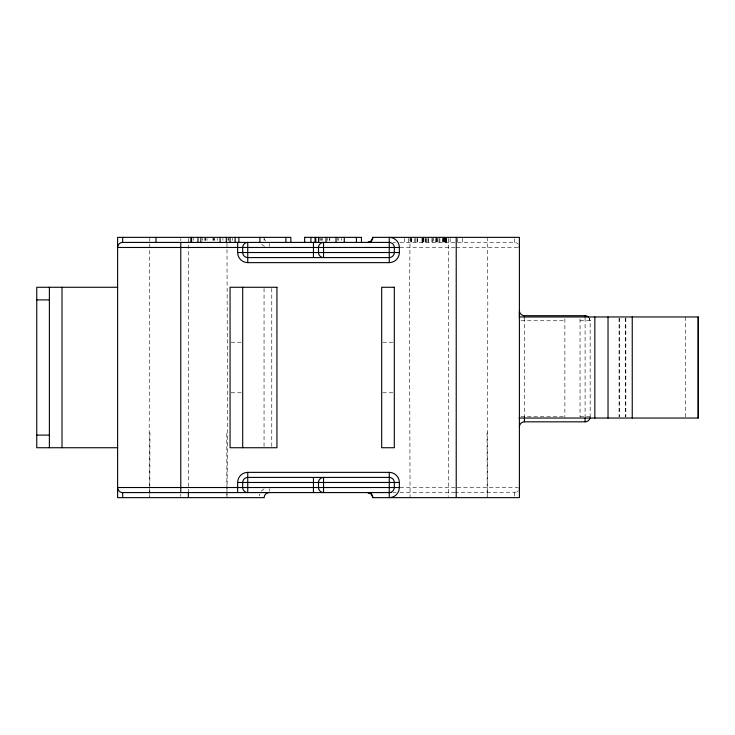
<?xml version="1.0" encoding="UTF-8"?>
<svg xmlns="http://www.w3.org/2000/svg" width="735" height="735" viewBox="0 0 735 735"><rect width="100%" height="100%" fill="white"/><g stroke="black" fill="none" stroke-linecap="round" stroke-linejoin="round"><path stroke-width="0.55" stroke-dasharray="3.67 2.76" d="M149.949 432.566L149.793 497.641L149.196 432.566L149.793 237.359M410.066 237.359L409.469 302.434L410.066 497.641M516.273 492.202L455.434 492.579M393.124 242.421L395.605 242.421M399.913 242.421L514.335 242.421A5.053 5.053 0 0 1 518.294 244.323M400.005 247.475L455.075 247.475M456.224 247.475L517.808 247.475M521.014 320.754L564.875 320.754M580.044 320.754L590.132 320.754L590.15 416.773A5.053 5.053 0 0 1 590.132 417.149M231.112 342.234L241.64 342.234M382.733 342.234L393.262 342.234M231.112 392.766L241.64 392.766M382.733 392.766L393.262 392.766M521.014 416.773L564.875 416.773M580.044 416.773L590.132 416.773M400.005 487.525L455.075 487.525M457.161 487.525L517.808 487.525M392.959 492.579L396.027 492.579M400.005 492.579L455.075 492.579M588.671 317.18L590.15 320.754A5.053 5.053 0 0 0 589.268 317.906M589.47 318.227L590.15 320.754M487.213 237.359L487.81 302.434L487.213 497.641L487.057 432.566M226.986 243.074L227.528 432.566L226.94 497.641L226.784 432.566M685.553 316.96L685.553 416.901M625.825 318.099L625.825 416.901M625.264 318.099L625.264 416.901M619.633 318.099L619.633 416.901M619.063 318.099L619.063 416.901M585.097 317.906L585.097 417.149M580.044 318.852L580.044 417.204M564.875 318.852L564.875 417.204M524.45 317.906L524.45 417.149M514.335 238.857L514.335 242.403M514.335 496.143L514.335 492.597A5.053 5.053 0 0 0 518.294 490.677M462.637 238.37L462.637 242.421M457.648 238.37L457.648 242.421M450.123 238.37L450.123 242.421M448.635 238.508L448.635 496.492M446.742 238.37L446.742 242.421M446.522 238.37L446.522 242.421M446.2 238.37L446.2 242.421M445.787 238.37L445.787 242.421M445.649 238.37L445.649 242.421M445.52 238.37L445.52 242.421M445.042 238.37L445.042 242.421M444.785 238.37L444.785 242.421M444.675 238.37L444.675 242.421M444.436 237.359L444.381 242.421M443.876 237.359L443.876 242.421M443.756 238.37L443.756 242.421M442.966 238.37L443.021 242.421M442.773 238.37L442.773 242.421M439.888 238.37L439.888 242.421M439.034 238.37L439.034 242.421M437.178 238.37L437.178 242.421M437.049 238.37L437.049 242.421M436.709 238.37L436.709 242.421M436.48 237.359L436.48 242.421M435.607 238.37L435.607 242.421M433.622 237.359L433.668 242.421M432.253 238.37L432.253 242.421M431.932 238.37L431.932 242.421M428.579 238.37L428.579 242.421M428.046 238.37L428.046 242.421M426.815 238.37L426.815 242.421M425.896 238.37L425.896 242.421M425.675 238.37L425.675 242.421M423.893 238.37L423.893 242.421M423.535 238.37L423.535 242.421M423.406 237.359L423.406 242.421M422.836 238.37L422.836 242.421M422.579 238.37L422.579 242.421M422.496 238.37L422.496 242.421M422.129 238.37L422.129 242.421M422.083 238.37L422.083 242.421M417.645 238.37L417.645 242.421M417.149 238.37L417.149 242.421M415.817 238.37L415.817 242.421M414.788 238.37L414.788 242.421M411.26 238.37L411.26 242.421M411.085 238.37L411.085 242.421M410.893 238.37L410.893 242.421M408.302 238.37L408.302 242.421M404.645 238.37L404.645 242.421M341.426 238.37L341.426 240.4M338.458 238.37L338.458 240.4M337.595 238.37L337.595 240.4M329.822 238.37L329.822 240.4M329.638 238.37L329.638 240.4M327.268 238.37L327.268 240.4M322.536 238.37L322.536 240.4M321.682 238.37L321.682 240.4M320.883 238.37L320.883 240.4M319.918 238.37L319.918 240.4M271.766 288.414L271.766 446.586M269.231 243.524L269.231 246.344M269.231 488.656L269.231 490.677M264.067 238.37L264.067 240.4M264.049 288.414L264.049 446.586M232.591 238.37L232.591 240.4M228.723 238.37L228.723 240.4M228.006 238.37L228.006 240.4M222.907 238.37L222.907 240.4M217.248 238.37L217.248 240.4M214.271 238.37L214.271 240.4M214.087 238.37L214.087 240.4M213.416 238.37L213.416 240.4M212.92 237.359L212.92 240.4M206.985 238.37L206.985 240.4M205.497 238.37L205.506 240.4M205.331 238.37L205.377 240.4M204.358 238.37L204.358 240.4M202.355 238.37L202.355 240.4M193.728 238.37L193.728 240.4M188.362 238.508L188.362 491.908M180.782 238.508L180.782 240.804M180.782 494.196L180.782 496.492M265.519 240.804A5.053 5.053 0 0 1 264.398 238.857M264.582 246.344A10.106 10.106 0 0 1 261.384 243.735M259.29 495.794A10.106 10.106 0 0 1 259.832 493.92M261.384 491.265A10.106 10.106 0 0 1 264.582 488.656"/><path stroke-width="1.1" d="M519.397 315.701L519.397 311.998M226.288 237.359L226.288 242.421M238.893 242.421L238.893 237.359M372.829 237.359L371.331 240.951L367.776 242.421A5.053 5.053 0 0 0 372.829 237.359L519.397 237.359L519.397 497.641L372.829 497.641A5.053 5.053 0 0 0 367.776 492.579L371.331 494.049L372.829 497.641M304.667 237.359L304.667 242.421M304.612 237.359L361.464 237.359L361.464 242.421M399.362 247.475L117.609 247.475A5.053 5.053 0 0 1 122.662 242.421L389.256 242.421A5.053 5.053 0 0 1 394.309 247.475L394.309 252.528A5.053 5.053 0 0 1 389.256 257.581L247.75 257.581A5.053 5.053 0 0 1 242.697 252.528L242.697 247.475A5.053 5.053 0 0 1 247.75 242.421L247.75 262.634L389.256 262.634A10.106 10.106 0 0 0 399.362 252.528L399.362 247.475A10.106 10.106 0 0 0 389.256 237.359L389.256 262.634M519.213 247.475L519.397 247.475A5.053 5.053 0 0 0 519.268 246.344M237.644 242.431L237.644 252.528L399.362 252.528M117.609 287.266L36.75 287.266L36.75 447.734L117.609 447.734M36.75 299.908L49.383 299.908M519.397 310.648A5.053 5.053 0 0 0 524.45 315.701L585.097 315.701A5.053 5.053 0 0 1 588.533 317.051M519.112 316.96L698.25 316.96L698.25 418.04L519.112 418.04M519.397 426.879A5.053 5.053 0 0 1 524.45 421.826L585.097 421.826A5.053 5.053 0 0 0 590.021 417.903M36.75 435.092L49.383 435.092M237.644 492.569L237.644 482.472A10.106 10.106 0 0 1 247.75 472.366L389.256 472.366A10.106 10.106 0 0 1 399.362 482.472L399.362 487.525A10.106 10.106 0 0 1 389.256 497.641L389.256 472.366M237.644 482.472L399.362 482.472M399.362 487.525L117.609 487.525A5.053 5.053 0 0 0 122.662 492.579L389.256 492.579A5.053 5.053 0 0 0 394.309 487.525L394.309 482.472A5.053 5.053 0 0 0 389.256 477.419L247.75 477.419A5.053 5.053 0 0 0 242.697 482.472L242.697 487.525A5.053 5.053 0 0 0 247.75 492.579L247.75 472.366M519.213 487.525L519.397 487.525A5.053 5.053 0 0 1 519.268 488.656M390.744 492.579L391.461 492.579M698.176 316.96L698.176 418.04M632.247 316.96L632.247 418.04M608.029 316.96L608.029 418.04M594.845 316.96L594.845 418.04M585.097 315.71L585.097 317.051M585.097 417.903L585.097 421.816M524.45 315.71L524.45 317.051M524.45 417.903L524.45 421.816M456.224 237.359L456.224 497.641M356.411 237.359L356.411 242.421M344.274 237.359L344.274 242.421M336.014 237.359L336.014 242.421M326.037 237.359L326.037 242.421M318.613 237.359L318.613 242.421M315.765 237.359L315.765 242.421M315.058 237.359L315.058 242.421M313.45 242.431L313.45 257.562M313.45 477.438L313.45 492.569M310.923 237.359L310.923 242.421M290.867 242.421L290.867 237.359L117.609 237.359L117.609 497.641L264.177 497.641A5.053 5.053 0 0 1 269.231 492.579L269.231 492.082M285.906 237.359L285.906 242.421M259.905 237.359L259.905 242.421M242.697 287.266L242.697 447.734M235.117 237.359L235.117 242.421M230.064 237.359L230.064 242.421M220.096 237.359L220.096 242.421M200.857 237.359L200.857 242.421M198 237.359L198 242.421M191.587 237.359L191.587 242.421M190.87 237.359L190.87 242.421M188.362 492.597L188.362 497.641M180.782 242.431L180.782 492.569M155.985 237.359L155.985 242.421M122.662 237.359L122.662 242.403M122.662 492.597L122.662 497.641M62.016 287.266L62.016 447.734M49.383 287.266L49.383 447.734M264.187 237.745A5.053 5.053 0 0 1 264.177 237.359M247.75 262.634A10.106 10.106 0 0 1 237.644 252.528M276.939 287.266L230.064 287.266L230.064 447.734L276.939 447.734L276.939 287.266M394.309 287.266L381.676 287.266L381.676 447.734L394.309 447.734L394.309 287.266M323.556 257.562L323.556 242.431A5.053 5.053 0 0 0 318.503 247.475L318.503 252.528A5.053 5.053 0 0 0 323.556 257.581M323.556 492.569L323.556 477.438A5.053 5.053 0 0 0 318.503 482.472L318.503 487.525A5.053 5.053 0 0 0 323.556 492.579"/></g></svg>
